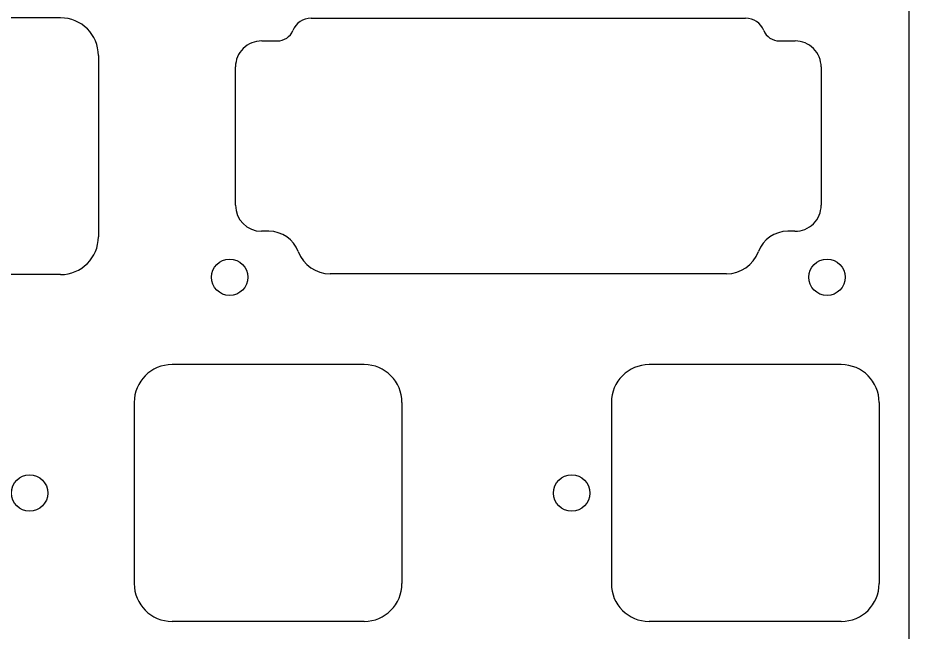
# Model space of a CAD drawing. Header units: millimetres. Extents: x -9 to 276, y -90 to 14.
# Drawn here: x 226.77 to 275.7, y -64.79 to -31.05 of the extents above; entities that cross this region are included whole.
import ezdxf

# ---------------------------------------------------------------- set-up
doc = ezdxf.new("R2010")
doc.units = ezdxf.units.MM
doc.layers.add('BLACK', color=7, linetype='CONTINUOUS')

msp = doc.modelspace()

# ---------------------------------------------------------------- linework, layer by layer
at = {"layer": 'BLACK', "linetype": 'Continuous'}
for p, q in [((275.701453, -83.45), (275.701452, -30.138199)), ((229.1154, -31.0541), (218.565399, -31.0541)), ((242.866125, -31.0724), (266.721325, -31.0724)), ((242.866125, -31.072411), (242.866125, -31.0724)), ((240.155262, -32.32456), (241.008825, -32.32456)), ((241.008825, -32.324548), (241.008825, -32.32456)), ((268.578525, -32.32456), (269.444125, -32.32456)), ((231.1904, -33.1291), (231.1904, -43.0791)), ((238.718235, -41.35044), (238.718235, -33.7497)), ((270.869115, -33.74956), (270.869115, -41.3504)), ((240.547325, -42.77544), (240.143225, -42.77544)), ((269.432208, -42.77544), (269.040075, -42.77544)), ((229.1154, -45.1541), (218.5654, -45.1541)), ((265.669175, -45.11191), (243.918325, -45.11191)), ((245.78125, -50.1), (235.231249, -50.1)), ((271.97645, -50.10205), (261.426449, -50.10205)), ((233.15625, -52.175), (233.15625, -62.125001)), ((247.85625, -52.175), (247.85625, -62.125)), ((259.35145, -52.17705), (259.35145, -62.127051)), ((274.05145, -52.17705), (274.05145, -62.12705)), ((245.78125, -64.2), (235.23125, -64.2)), ((271.97645, -64.20205), (261.42645, -64.20205))]:
    msp.add_line(p, q, dxfattribs=at)
at = {"layer": 'BLACK'}
for centre in [(238.39375, -45.3), (271.19375, -45.3), (227.410825, -57.15205), (257.17645, -57.15205)]:
    msp.add_circle(centre, 1, dxfattribs=at)
for centre, radius, start, end in [((229.1154, -33.1291), 2.075, 0, 90), ((242.866024, -32.147351), 1.07494, 89.9946166, 157.9775025), ((266.72129, -32.14739), 1.07499, 22.023705, 89.9981345), ((241.008874, -31.396171), 0.928376, 269.9969759, 337.9778284), ((268.57855, -31.3961), 0.92846, 202.024521, 269.9984572), ((240.143317, -33.749592), 1.425082, 89.5197427, 180.0043422), ((269.44415, -33.7495), 1.42494, 359.9975875, 90.0010052), ((240.143236, -41.350439), 1.425001, 180.0000402, 269.9995577), ((269.44399, -41.35036), 1.425125, 269.5263119, 359.9983918), ((240.547301, -44.500348), 1.724908, 20.5454784, 89.9992028), ((269.04008, -44.50038), 1.724936, 90.0001661, 159.4540821), ((229.1154, -43.0791), 2.075, 270, 0), ((243.918212, -43.236915), 1.874995, 200.5469215, 270.003453), ((265.66909, -43.23683), 1.875082, 270.0025973, 339.4509823), ((235.231254, -52.175004), 2.075004, 90.0001381, 179.9998896), ((245.78125, -52.175), 2.075, 0, 90), ((261.426454, -52.177054), 2.075004, 90.0001381, 179.9998896), ((271.97645, -52.17705), 2.075, 0, 90), ((235.231252, -62.124998), 2.075002, 180.0000828, 269.9999448), ((245.78125, -62.125), 2.075, 270, 0), ((261.426452, -62.127048), 2.075002, 180.0000828, 269.9999448), ((271.97645, -62.12705), 2.075, 270, 0)]:
    msp.add_arc(centre, radius, start, end, dxfattribs=at)

doc.saveas('drawing.dxf')
